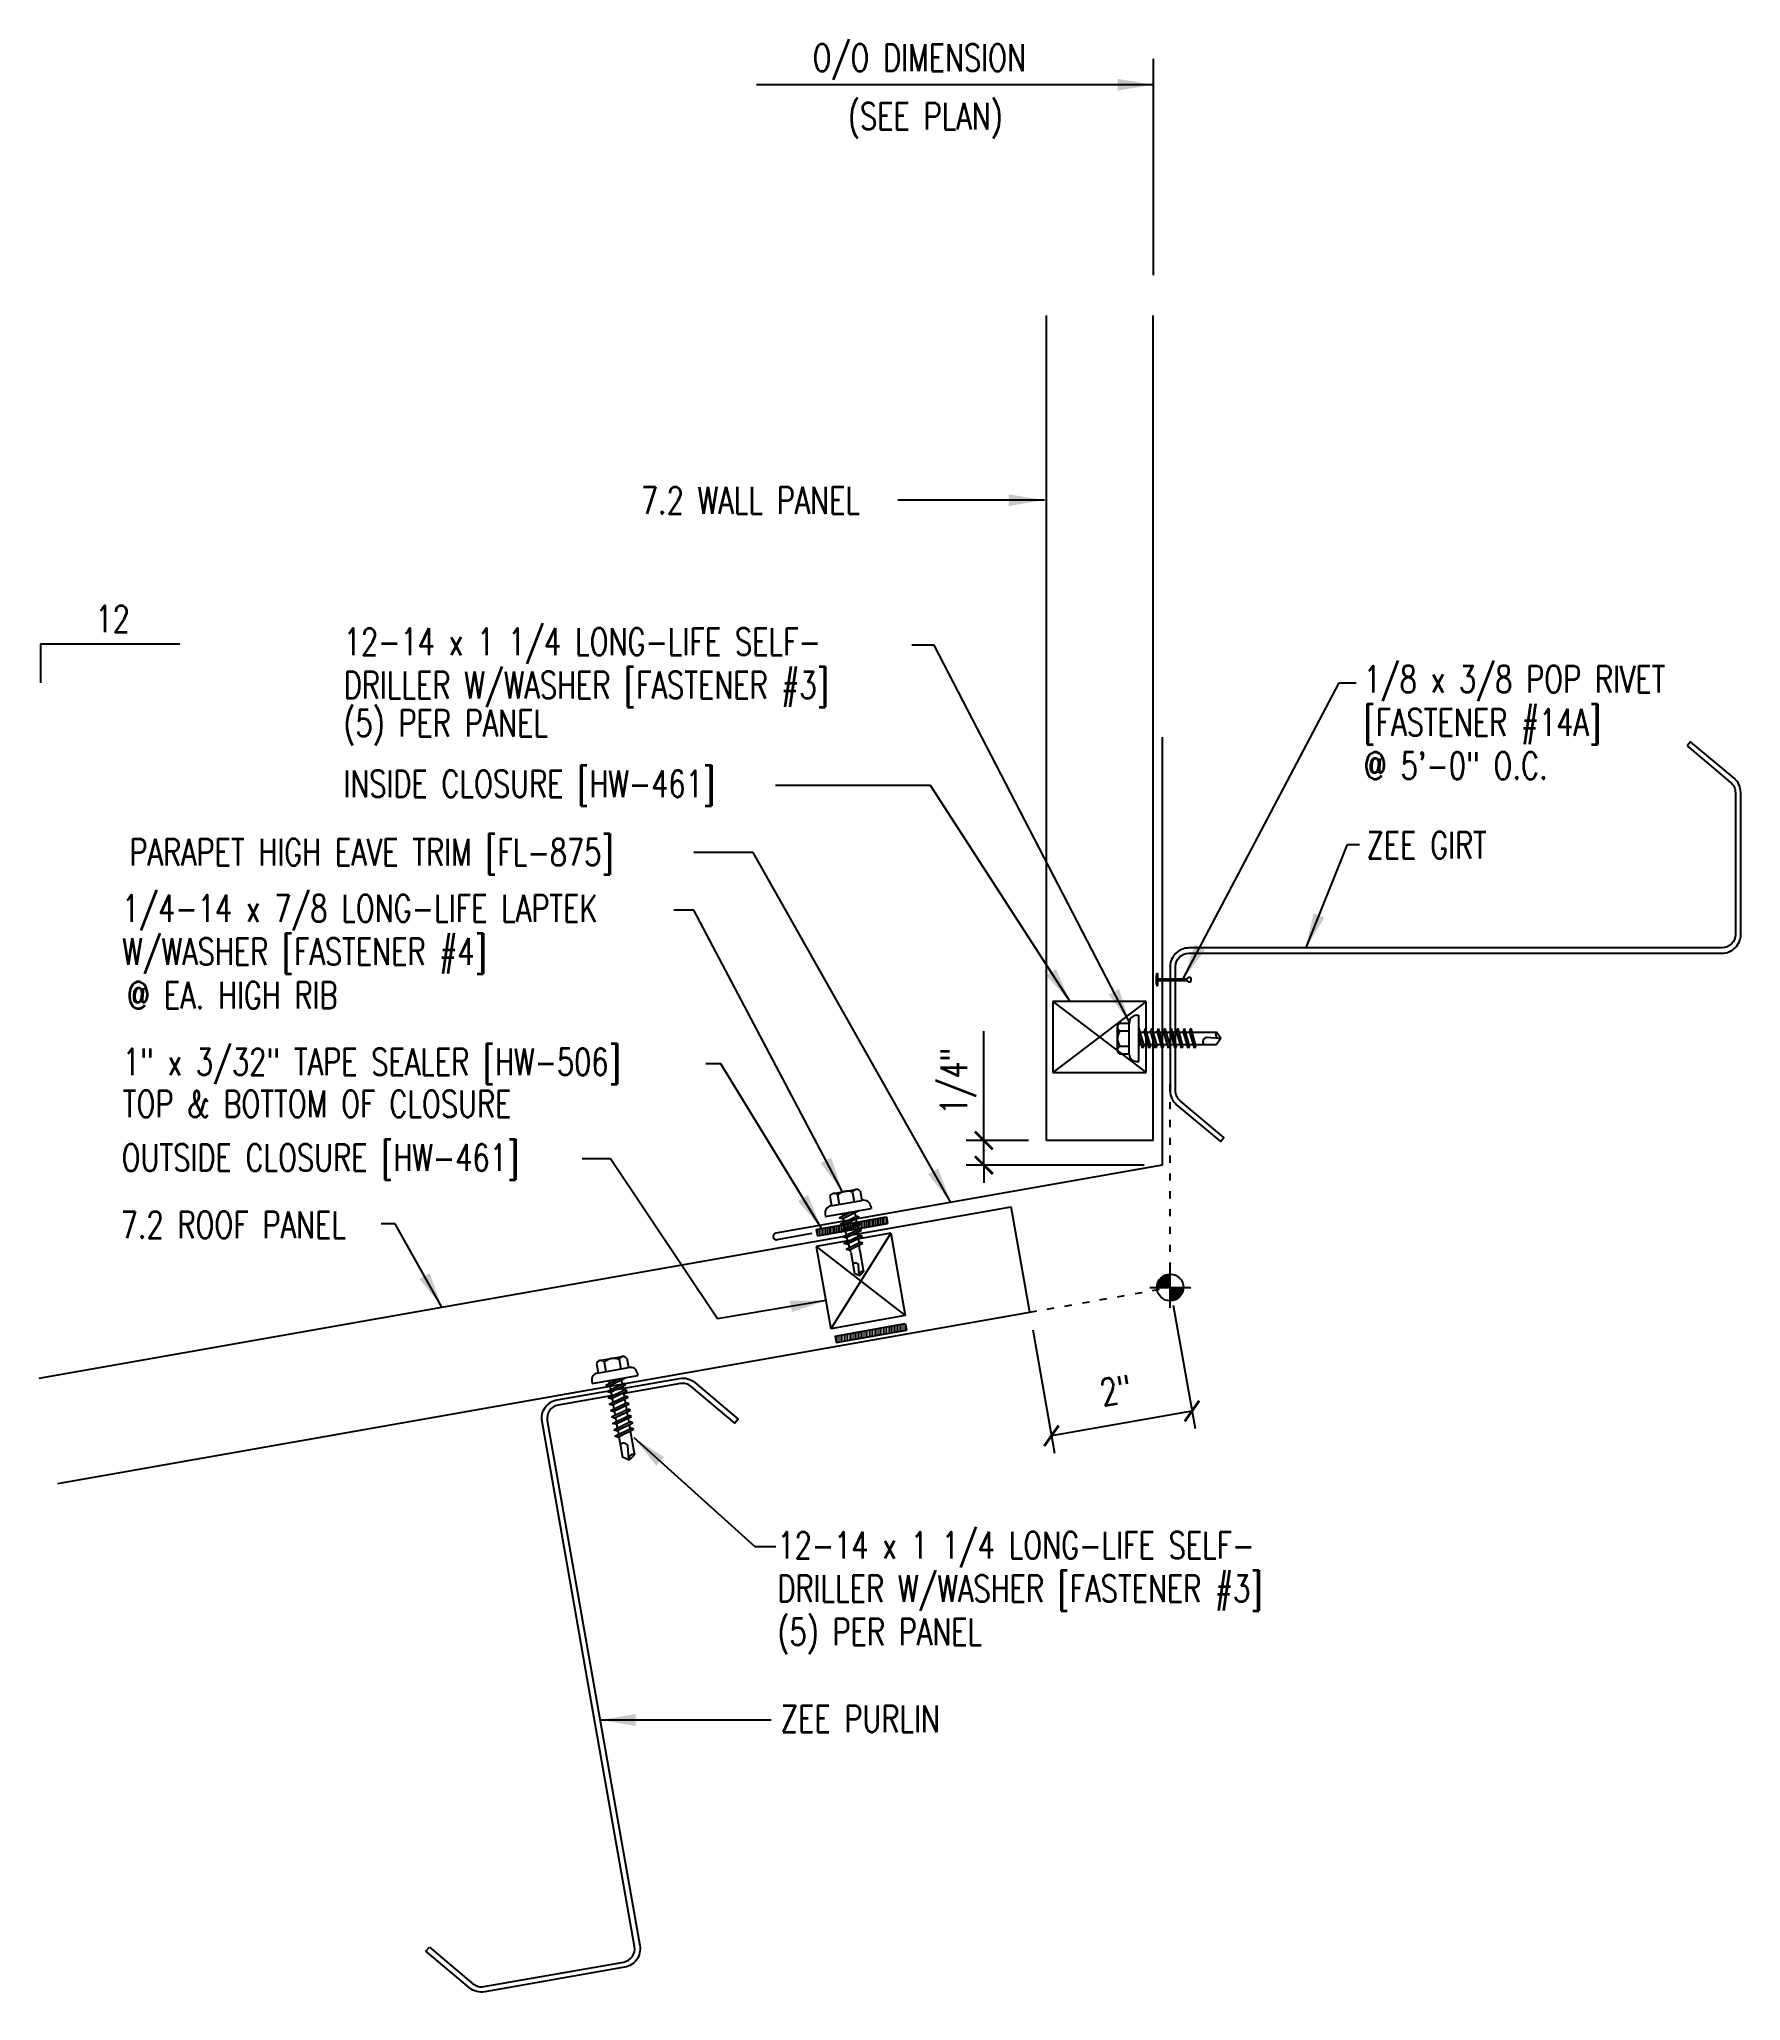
# Model space of a CAD drawing. Extents: x 17.6 to 41.5, y 14.8 to 42.4.
import ezdxf
from ezdxf.enums import TextEntityAlignment as Align

# ---------------------------------------------------------------- set-up
doc = ezdxf.new("R2010")
doc.units = 0
doc.header["$LTSCALE"] = 4
doc.header["$MEASUREMENT"] = 0
doc.linetypes.add('DOT2', pattern=[0.125, 0, -0.125])
doc.layers.get('0').update_dxf_attribs({"linetype": 'CONTINUOUS'})
doc.layers.get('Defpoints').update_dxf_attribs({"linetype": 'CONTINUOUS'})
for name, color, linetype in [('CLOSURE', 3, 'CONTINUOUS'), ('DIM', 2, 'CONTINUOUS'), ('DIM-DETAILS', 7, 'CONTINUOUS'), ('FASTENER', 9, 'CONTINUOUS'), ('MARK', 1, 'CONTINUOUS'), ('PANEL', 11, 'CONTINUOUS'), ('SEALANT', 8, 'CONTINUOUS'), ('SECTION', 11, 'CONTINUOUS'), ('STLA', 12, 'CONTINUOUS'), ('TAPE', 9, 'CONTINUOUS'), ('TEXT', 2, 'CONTINUOUS'), ('TRIM', 6, 'CONTINUOUS')]:
    doc.layers.add(name, color=color, linetype=linetype)
doc.styles.add('TEXT', font='SIMPLEX.shx', dxfattribs={"width": 0.75, "height": 0.375})
doc.styles.add('TEXT1', font='ROMANS.shx', dxfattribs={"width": 0.75, "height": 0.375})
doc.dimstyles.new('DETAIL', dxfattribs={"dimscale": 4, "dimtxt": 0.375, "dimasz": 0.0625, "dimexe": 0.0625, "dimexo": 0.0625, "dimgap": 0.0625, "dimtad": 1, "dimdec": 4, "dimzin": 3, "dimdsep": 46, "dimlunit": 4, "dimtxsty": 'TEXT1', "dimblk": 'ARCHTICK', "dimcen": 0.0625, "dimclrd": 7, "dimclre": 7, "dimclrt": 2, "dimadec": 0, "dimazin": 0, "dimtfac": 0.6, "dimtdec": 4, "dimtmove": 0, "dimatfit": 3, "dimfxl": 0, "dimfrac": 2, "dimtolj": 1, "dimtzin": 0, "dimarcsym": 0})
doc.dimstyles.new('DETAIL$7', dxfattribs={"dimscale": 4, "dimtxt": 0.375, "dimasz": 0.125, "dimexe": 0.0625, "dimexo": 0.0625, "dimgap": 0.0625, "dimtad": 1, "dimdec": 4, "dimzin": 3, "dimdsep": 46, "dimlunit": 4, "dimtxsty": 'TEXT', "dimblk": 'ARCHTICK', "dimcen": 0.0625, "dimclrd": 7, "dimclre": 7, "dimclrt": 2, "dimadec": 0, "dimazin": 0, "dimtfac": 0.6, "dimtdec": 4, "dimtmove": 0, "dimatfit": 3, "dimfxl": 0, "dimfrac": 2, "dimtolj": 1, "dimtzin": 0, "dimarcsym": 0})

# ---------------------------------------------------------------- blocks, each defined once
blk = doc.blocks.new('A$C6938402A')
at = {"layer": 'TAPE'}
h = blk.add_hatch(dxfattribs=at)
h.set_pattern_fill('DOTS', color=256, scale=0.35, angle=270, style=0)
h.set_pattern_definition([(270, (-22.332364, -26.379487), (0.021875, -0.0109375), [0, -0.021875])])
h.paths.add_polyline_path([(-0.563, -0.04), (-0.547, -0.132), (0.438, 0.041), (0.422, 0.134)])
at = {"layer": 'SEALANT'}
for p, q in [((-0.563, -0.04), (0.422, 0.134)), ((-0.547, -0.132), (0.438, 0.041)), ((0.422, 0.134), (0.438, 0.041)), ((-0.563, -0.04), (-0.547, -0.132))]:
    blk.add_line(p, q, dxfattribs=at)
blk = doc.blocks.new('wp')
at = {"layer": 'SECTION'}
for p, q in [((0, -0.0958), (0, 0.0958)), ((-0.0958, 0), (0.0958, 0))]:
    blk.add_line(p, q, dxfattribs=at)
at = {"layer": 'SECTION', "const_width": 0.0625}
for points in [[(0, 0.0312, 0.414214), (-0.0312, 0, 1)], [(0, -0.0312, 0.414214), (0.0312, 0, 1)]]:
    blk.add_lwpolyline(points, format="xyb", dxfattribs=at)
at = {"layer": 'SECTION'}
blk.add_circle((0, 0), 0.0625, dxfattribs=at)
blk = doc.blocks.new('FD-F4')
at = {"layer": 'TEXT', "style": 'TEXT1', "width": 0.75}
for s, p in [('1/4-14 x 7/8 LONG-LIFE LAPTEK', (0.0047, -0.0408)), ('W/WASHER [FASTENER #4]', (0.0047, -0.1926))]:
    blk.add_text(s, height=0.09375, dxfattribs=at).set_placement(p)
blk.add_attdef('(QUANTITY)', (1.4847, -0.1926), '', height=0.0938, dxfattribs=at)
blk = doc.blocks.new('fz5')
at = {"layer": 'FASTENER'}
for p, q in [((-0.217, 0.305), (-0.217, 0.171)), ((-0.163, 0.337), (0.159, 0.337)), ((-0.108, 0.305), (-0.108, 0.171)), ((0.105, 0.305), (0.105, 0.171)), ((0.214, 0.305), (0.214, 0.171)), ((-0.326, 0.071), (-0.326, 0.037)), ((-0.326, 0.037), (0.322, 0.037)), ((-0.226, 0.171), (0.214, 0.171)), ((-0.141, -0.014), (0.037, 0.037)), ((-0.105, -0.034), (0.137, 0.035)), ((-0.088, 0.037), (-0.088, 0.001)), ((-0.088, 0.037), (0.085, 0.037)), ((0.085, 0.037), (0.134, 0.037)), ((0.085, 0.02), (0.085, -0.041)), ((0.137, 0.035), (0.134, 0.037)), ((0.322, 0.071), (0.322, 0.037)), ((-0.105, -0.034), (-0.141, -0.014)), ((-0.141, -0.105), (0.102, -0.036)), ((-0.105, -0.125), (-0.141, -0.105)), ((-0.141, -0.196), (0.102, -0.127)), ((-0.105, -0.216), (-0.141, -0.196)), ((-0.141, -0.287), (0.102, -0.217)), ((-0.105, -0.125), (0.137, -0.056)), ((-0.105, -0.216), (0.137, -0.147)), ((-0.105, -0.307), (0.137, -0.238)), ((-0.088, -0.029), (-0.088, -0.09)), ((-0.088, -0.12), (-0.088, -0.181)), ((-0.084, -0.27), (-0.088, -0.211)), ((0.077, -0.315), (0.082, -0.253)), ((0.084, -0.223), (0.085, -0.211)), ((0.085, -0.071), (0.085, -0.131)), ((0.085, -0.162), (0.085, -0.211)), ((0.137, -0.056), (0.102, -0.036)), ((0.137, -0.147), (0.102, -0.127)), ((0.137, -0.238), (0.102, -0.217)), ((-0.105, -0.307), (-0.141, -0.287)), ((-0.141, -0.378), (0.102, -0.308)), ((-0.105, -0.398), (-0.141, -0.378)), ((-0.122, -0.463), (0.089, -0.403)), ((-0.086, -0.483), (-0.122, -0.463)), ((-0.105, -0.398), (0.137, -0.328)), ((-0.086, -0.483), (0.124, -0.423)), ((-0.078, -0.36), (-0.082, -0.3)), ((-0.071, -0.449), (-0.075, -0.389)), ((-0.066, -0.516), (-0.069, -0.478)), ((-0.066, -0.516), (-0.066, -0.82)), ((0.063, -0.515), (0.068, -0.439)), ((0.063, -0.516), (0.063, -0.82)), ((0.071, -0.408), (0.075, -0.346)), ((0.124, -0.423), (0.089, -0.403)), ((0.137, -0.328), (0.102, -0.308)), ((-0.002, -0.866), (-0.066, -0.82)), ((-0.003, -0.854), (0.009, -0.714)), ((-0.002, -0.866), (0.063, -0.82))]:
    blk.add_line(p, q, dxfattribs=at)
for centre, radius, start, end in [((-0.163, 0.274), 0.0628, 29.8754, 150.1246), ((-0.002, 0.141), 0.196, 56.9974, 123.0026), ((0.159, 0.274), 0.0628, 29.8754, 150.1246), ((-0.226, 0.071), 0.1, 90, 180), ((0.222, 0.071), 0.1, 0, 90), ((0.073, -0.516), 0.01, 175.9484, 180), ((-0.036, -0.723), 0.0461, 11.1445, 130.906), ((0.039, -0.855), 0.0422, 55.4585, 194.8454)]:
    blk.add_arc(centre, radius, start, end, dxfattribs=at)
blk = doc.blocks.new('_ArchTick')
at = {"color": 0, "const_width": 0.15}
blk.add_lwpolyline([(-0.5, -0.5), (0.5, 0.5)], dxfattribs=at)
blk = doc.blocks.new('slopl1')
at = {"layer": 'MARK', "color": 6}
blk.add_lwpolyline([(0, 0), (0, 0.1368), (0.4871, 0.1368)], dxfattribs=at)
at = {"layer": 'MARK', "color": 2, "style": 'TEXT1', "width": 0.75}
blk.add_text('12', height=0.09375, dxfattribs=at).set_placement((0.1909, 0.1779))
blk.add_attdef('SLOPL1', text='', height=0.0938, dxfattribs=at).set_placement((-0.0549, 0.0243), align=Align.RIGHT)
blk = doc.blocks.new('FD-F3')
at = {"layer": 'TEXT', "style": 'TEXT1', "width": 0.75}
for s, p in [('12-14 x 1 1/4 LONG-LIFE SELF-', (0.0047, -0.0408)), ('DRILLER W/WASHER [FASTENER #3]', (0.0047, -0.1926))]:
    blk.add_text(s, height=0.09375, dxfattribs=at).set_placement(p)
blk.add_attdef('(QUANTITY)', (0.0047, -0.3444), '', height=0.0938, dxfattribs=at)
blk = doc.blocks.new('Z8X25')
at = {"layer": 'STLA'}
blk.add_lwpolyline([(-1.652, 0.753), (-1.139, 0.142, 0.221695), (-0.995, 0.075), (0.995, 0.075, 0.414214), (1.183, 0.262), (1.183, 4), (1.183, 7.738, -0.414214), (1.445, 8), (3.186, 8, -0.221695), (3.386, 7.906), (3.899, 7.295), (3.842, 7.247), (3.329, 7.858, 0.221695), (3.186, 7.925), (1.445, 7.925, 0.414214), (1.257, 7.738), (1.257, 4), (1.257, 0.262, -0.414214), (0.995, 0), (-0.995, 0, -0.221695), (-1.196, 0.094), (-1.709, 0.705)], format="xyb", close=True, dxfattribs=at)
blk = doc.blocks.new('fz2')
at = {"layer": 'FASTENER'}
for p, q in [((-0.215, 0.305), (-0.215, 0.171)), ((-0.161, 0.337), (0.161, 0.337)), ((-0.107, 0.305), (-0.107, 0.171)), ((0.107, 0.305), (0.107, 0.171)), ((0.215, 0.305), (0.215, 0.171)), ((-0.324, 0.071), (-0.324, 0.037)), ((-0.324, 0.037), (0.324, 0.037)), ((-0.224, 0.171), (0.215, 0.171)), ((-0.139, -0.016), (0.046, 0.037)), ((-0.104, -0.036), (0.139, 0.033)), ((-0.086, 0.037), (0.086, 0.037)), ((-0.086, 0.037), (-0.086, -0.001)), ((0.086, 0.037), (0.133, 0.037)), ((0.086, 0.018), (0.086, -0.042)), ((0.139, 0.033), (0.133, 0.037)), ((0.324, 0.071), (0.324, 0.037)), ((-0.104, -0.036), (-0.139, -0.016)), ((-0.139, -0.107), (0.104, -0.038)), ((-0.104, -0.127), (-0.139, -0.107)), ((-0.139, -0.198), (0.104, -0.128)), ((-0.104, -0.218), (-0.139, -0.198)), ((-0.139, -0.289), (0.104, -0.219)), ((-0.104, -0.127), (0.139, -0.058)), ((-0.104, -0.218), (0.139, -0.149)), ((-0.104, -0.309), (0.139, -0.239)), ((-0.086, -0.031), (-0.086, -0.092)), ((-0.086, -0.122), (-0.086, -0.183)), ((-0.086, -0.213), (-0.086, -0.274)), ((0.086, -0.073), (0.086, -0.133)), ((0.086, -0.164), (0.086, -0.224)), ((0.086, -0.255), (0.086, -0.315)), ((0.139, -0.058), (0.104, -0.038)), ((0.139, -0.149), (0.104, -0.128)), ((0.139, -0.239), (0.104, -0.219)), ((-0.104, -0.309), (-0.139, -0.289)), ((-0.139, -0.38), (0.104, -0.31)), ((-0.104, -0.4), (-0.139, -0.38)), ((-0.139, -0.47), (0.104, -0.401)), ((-0.104, -0.491), (-0.139, -0.47)), ((-0.139, -0.561), (0.104, -0.492)), ((-0.104, -0.4), (0.139, -0.33)), ((-0.104, -0.491), (0.139, -0.421)), ((-0.104, -0.581), (0.139, -0.512)), ((-0.086, -0.304), (-0.086, -0.364)), ((-0.086, -0.395), (-0.086, -0.455)), ((-0.086, -0.486), (-0.086, -0.546)), ((0.086, -0.345), (0.086, -0.406)), ((0.086, -0.436), (0.086, -0.497)), ((0.086, -0.527), (0.086, -0.588)), ((0.139, -0.33), (0.104, -0.31)), ((0.139, -0.421), (0.104, -0.401)), ((0.139, -0.512), (0.104, -0.492)), ((-0.104, -0.581), (-0.139, -0.561)), ((-0.139, -0.652), (0.104, -0.583)), ((-0.104, -0.672), (-0.139, -0.652)), ((-0.139, -0.743), (0.104, -0.674)), ((-0.104, -0.763), (-0.139, -0.743)), ((-0.104, -0.672), (0.139, -0.603)), ((-0.104, -0.763), (0.139, -0.694)), ((-0.086, -0.577), (-0.086, -0.637)), ((-0.086, -0.667), (-0.086, -0.728)), ((-0.086, -0.758), (-0.086, -1.05)), ((0.086, -0.618), (0.086, -0.679)), ((0.086, -0.709), (0.086, -1.05)), ((0.139, -0.603), (0.104, -0.583)), ((0.139, -0.694), (0.104, -0.674)), ((0, -1.111), (-0.086, -1.05)), ((-0.002, -1.095), (0.014, -0.909)), ((0, -1.111), (0.086, -1.05))]:
    blk.add_line(p, q, dxfattribs=at)
for centre, radius, start, end in [((-0.161, 0.274), 0.0628, 29.8754, 150.1246), ((0, 0.141), 0.196, 56.9974, 123.0026), ((0.161, 0.274), 0.0628, 29.8754, 150.1246), ((-0.224, 0.071), 0.1, 90, 180), ((0.224, 0.071), 0.1, 0, 90), ((-0.046, -0.921), 0.0615, 11.1445, 130.906), ((0.054, -1.097), 0.0563, 55.4585, 194.8454)]:
    blk.add_arc(centre, radius, start, end, dxfattribs=at)
blk = doc.blocks.new('fm4')
at = {"layer": 'FASTENER', "color": 12}
for p, q in [((-0.089, 0.018), (0.089, 0.018)), ((0.06, 0.04), (-0.06, 0.04)), ((-0.012, 0.018), (-0.012, -0.373)), ((0.012, 0.018), (0.012, -0.373)), ((-0.02, -0.45), (0.02, -0.45))]:
    blk.add_line(p, q, dxfattribs=at)
for centre, radius, start, end in [((0, -0.066), 0.123, 119.4777, 136.6143), ((0, -0.066), 0.123, 43.3857, 60.5223), ((0, -0.428), 0.03, 143.7655, 228.4038), ((-0.075, -0.373), 0.0625, 323.7655, 0), ((0.075, -0.373), 0.0625, 180, 216.2345), ((0, -0.428), 0.03, 311.5962, 36.2345)]:
    blk.add_arc(centre, radius, start, end, dxfattribs=at)
blk = doc.blocks.new('FD-F14A')
at = {"layer": 'TEXT', "style": 'TEXT1', "width": 0.75}
for s, p in [('1/8 x 3/8 POP RIVET', (0.0047, -0.0408)), ('[FASTENER #14A]', (0.0047, -0.1926))]:
    blk.add_text(s, height=0.09375, dxfattribs=at).set_placement(p)
blk.add_attdef('(QUANTITY)', (0.0047, -0.3444), '', height=0.0938, dxfattribs=at)
blk = doc.blocks.new('*D12')
at = {"layer": 'Defpoints', "color": 0}
for p in [(33.487, 24.846), (31.518, 24.499), (31.823, 22.766)]:
    blk.add_point(p, dxfattribs=at)
at = {"layer": 'TEXT', "color": 7, "lineweight": -2}
for p, q in [((33.531, 24.6), (33.836, 22.867)), ((31.561, 24.252), (31.867, 22.52)), ((33.793, 23.113), (31.823, 22.766))]:
    blk.add_line(p, q, dxfattribs=at)
at = {"layer": 'TEXT', "color": 7, "lineweight": -2, "xscale": 0.25, "yscale": 0.25, "zscale": 0.25}
for p, rotation in [((33.793, 23.113), 9.999999999999964), ((31.823, 22.766), 190)]:
    blk.add_blockref('_ArchTick', p, dxfattribs=dict(at, rotation=rotation))
at = {"layer": 'TEXT', "color": 2, "insert": (32.726, 23.405), "char_height": 0.375, "attachment_point": 5, "rotation": 10, "style": 'TEXT1'}
blk.add_mtext('\\A1;2"', dxfattribs=at)

msp = doc.modelspace()

# ---------------------------------------------------------------- linework, layer by layer
at = {"layer": 'CLOSURE'}
for p, q in [((31.84429, 28.85848), (31.84429, 27.85848)), ((33.15152, 28.85848), (31.84429, 28.85848)), ((31.84429, 28.85848), (33.15152, 27.85848)), ((33.15152, 28.85848), (31.84429, 27.85848)), ((33.15152, 27.85848), (33.15152, 28.85848)), ((31.84429, 27.85848), (33.15152, 27.85848)), ((29.56988, 25.60612), (28.52414, 25.42173)), ((29.56988, 25.60612), (28.72786, 24.26637)), ((29.56988, 25.60612), (29.7736, 24.45076)), ((28.52414, 25.42173), (28.72786, 24.26637)), ((28.52414, 25.42173), (29.7736, 24.45076)), ((29.7736, 24.45076), (28.72786, 24.26637))]:
    msp.add_line(p, q, dxfattribs=at)
at = {"layer": 'DIM', "color": 7}
msp.add_line((33.25131, 42.0766), (33.25131, 39.04332), dxfattribs=at)
at = {"layer": 'DIM-DETAILS', "linetype": 'DOT2', "ltscale": 0.3}
for p, q in [((33.48739, 24.84586), (33.48739, 27.80664)), ((31.51778, 24.49856), (33.48739, 24.84586))]:
    msp.add_line(p, q, dxfattribs=at)
at = {"layer": 'PANEL'}
for p, q in [((31.75131, 26.90664), (31.75131, 38.47707)), ((33.25131, 26.90664), (33.25131, 38.47707)), ((33.25131, 26.90664), (31.75131, 26.90664)), ((17.63113, 23.57311), (31.25731, 25.97577)), ((31.51778, 24.49856), (31.25731, 25.97577)), ((17.8916, 22.0959), (31.51778, 24.49856))]:
    msp.add_line(p, q, dxfattribs=at)
at = {"layer": 'TEXT', "color": 7}
for p, q in [((30.87599, 26.90664), (30.87599, 28.43884)), ((31.50131, 26.90664), (30.62599, 26.90664)), ((30.87599, 26.56138), (30.87599, 26.90664)), ((25.64199, 26.65165), (25.24415, 26.65165)), ((33.123, 26.56138), (30.62599, 26.56138)), ((30.87599, 26.56138), (30.87599, 26.31138))]:
    msp.add_line(p, q, dxfattribs=at)
at = {"layer": 'TRIM'}
for p, q in [((33.373, 32.56138), (33.373, 26.56138)), ((33.373, 26.56138), (27.95656, 25.60631)), ((28.46524, 25.60081), (27.97284, 25.51398))]:
    msp.add_line(p, q, dxfattribs=at)
msp.add_arc((27.96899, 25.5609), 0.04708, 105.313641, 274.686359, dxfattribs=at)

# ---------------------------------------------------------------- block references
at = {"layer": 'FASTENER'}
for name, p, rotation in [('fm4', (33.33018, 29.16273), 90), ('fz2', (33.08567, 28.3386), 90), ('fz5', (28.98395, 25.86142), 9.99999999999983), ('fz2', (25.70994, 23.51687), 10)]:
    msp.add_blockref(name, p, dxfattribs=dict(at, rotation=rotation))
at = {"layer": 'MARK', "xscale": 4, "yscale": 4, "zscale": 4}
msp.add_blockref('slopl1', (17.655, 33.32417), dxfattribs=at)
at = {"layer": 'STLA', "xscale": -1, "rotation": 90}
msp.add_blockref('Z8X25', (41.48739, 30.79062), dxfattribs=at)
at = {"layer": 'STLA', "rotation": 9.999999999999982}
msp.add_blockref('Z8X25', (24.859, 15.1397), dxfattribs=at)
at = {"layer": 'TEXT'}
for name, p, xscale, yscale, zscale in [('FD-F3', (21.88195, 33.87747), 4, 4, 4), ('FD-F4', (18.77285, 30.13867), 4, 4, 4), ('wp', (33.48739, 24.84586), 3, 3, 3)]:
    msp.add_blockref(name, p, dxfattribs=dict(at, xscale=xscale, yscale=yscale, zscale=zscale))
at = {"layer": 'TEXT', "xscale": 4, "yscale": 4, "zscale": 4}
for name, p, values in [('FD-F14A', (36.18059, 33.35384), {'(QUANTITY)': '@ 5\'-0" O.C.'}), ('FD-F3', (27.96185, 21.20666), {'(QUANTITY)': '(5) PER PANEL'})]:
    msp.add_blockref(name, p, dxfattribs=at).add_auto_attribs(values)
at = {"layer": 'TEXT', "color": 7, "xscale": 0.25, "yscale": 0.25, "zscale": 0.25}
for p, rotation in [((30.87599, 26.90664), 270), ((30.87599, 26.56138), 90)]:
    msp.add_blockref('_ArchTick', p, dxfattribs=dict(at, rotation=rotation))
at = {"layer": 'TEXT'}
for p in [(29.08789, 25.70061), (29.35165, 24.20476)]:
    msp.add_blockref('A$C6938402A', p, dxfattribs=at)

# ---------------------------------------------------------------- texts
at = {"layer": 'TEXT', "style": 'TEXT1', "width": 0.75}
for s, p in [('O/O DIMENSION', (28.47457, 41.90408)), ('(SEE PLAN)', (28.96898, 41.08485)), ('7.2 WALL PANEL', (26.06567, 35.69686)), ('(5) PER PANEL', (21.89555, 32.57311)), ('INSIDE CLOSURE [HW-461]', (21.89555, 31.7229)), ('PARAPET HIGH EAVE TRIM [FL-875]', (18.89498, 30.76349)), ('ZEE GIRT', (36.24004, 30.86009)), ('@ EA. HIGH RIB', (18.85956, 28.75587)), ('1" x 3/32" TAPE SEALER [HW-506]', (18.80227, 27.82296)), ('TOP & BOTTOM OF CLOSURE', (18.80227, 27.23304)), ('OUTSIDE CLOSURE [HW-461]', (18.7865, 26.48)), ('7.2 ROOF PANEL', (18.77278, 25.53831)), ('ZEE PURLIN', (28.02754, 18.61))]:
    msp.add_text(s, height=0.375, dxfattribs=at).set_placement(p)
at = {"layer": 'TEXT', "color": 2, "style": 'TEXT1', "width": 0.75}
msp.add_text('1/4"', height=0.375, rotation=90, dxfattribs=at).set_placement((30.64145, 27.26945))

# ---------------------------------------------------------------- dimensions: what is measured, and where the dimension line sits
at = {"layer": 'TEXT'}
dim = msp.add_aligned_dim(p1=(33.48739, 24.84586), p2=(31.51778, 24.49856), distance=1.75951, dimstyle='DETAIL', dxfattribs=at)
dim.commit()
dim.dimension.update_dxf_attribs({"geometry": '*D12', "text_midpoint": (32.72595, 23.40545)})

# ---------------------------------------------------------------- leaders
at = {"layer": 'DIM'}
msp.add_leader([(33.25131, 41.71297), (27.68921, 41.71297)], dimstyle='DETAIL$7', dxfattribs=at)
at = {"layer": 'TEXT'}
for points in [[(31.72431, 35.88647), (29.76987, 35.88647), (29.66981, 35.88647)], [(32.92635, 28.54881), (30.17927, 33.85341), (29.86715, 33.85341)], [(33.67154, 29.1748), (35.85607, 33.32541), (36.09613, 33.32541)], [(32.08966, 28.84517), (30.12933, 31.88745), (27.9552, 31.88745)], [(30.41095, 26.03909), (27.63964, 30.94416), (26.80791, 30.94416)], [(35.38847, 29.59908), (35.97201, 31.05676), (36.14, 31.05676)], [(28.894, 26.18733), (26.80791, 30.13738), (26.52659, 30.13738)], [(28.60009, 25.6738), (27.18556, 27.98421), (26.97763, 27.98421)], [(28.66206, 24.664), (27.14179, 24.40682), (25.64199, 26.65165)], [(23.27773, 24.56979), (22.62126, 25.73728), (22.42421, 25.73728)], [(25.9659, 22.74084), (27.66248, 21.2148), (27.95696, 21.2148)], [(25.49389, 18.78052), (27.29119, 18.78052), (27.89294, 18.78052)]]:
    msp.add_leader(points, dimstyle='DETAIL$7', dxfattribs=at)

doc.saveas('drawing.dxf')
